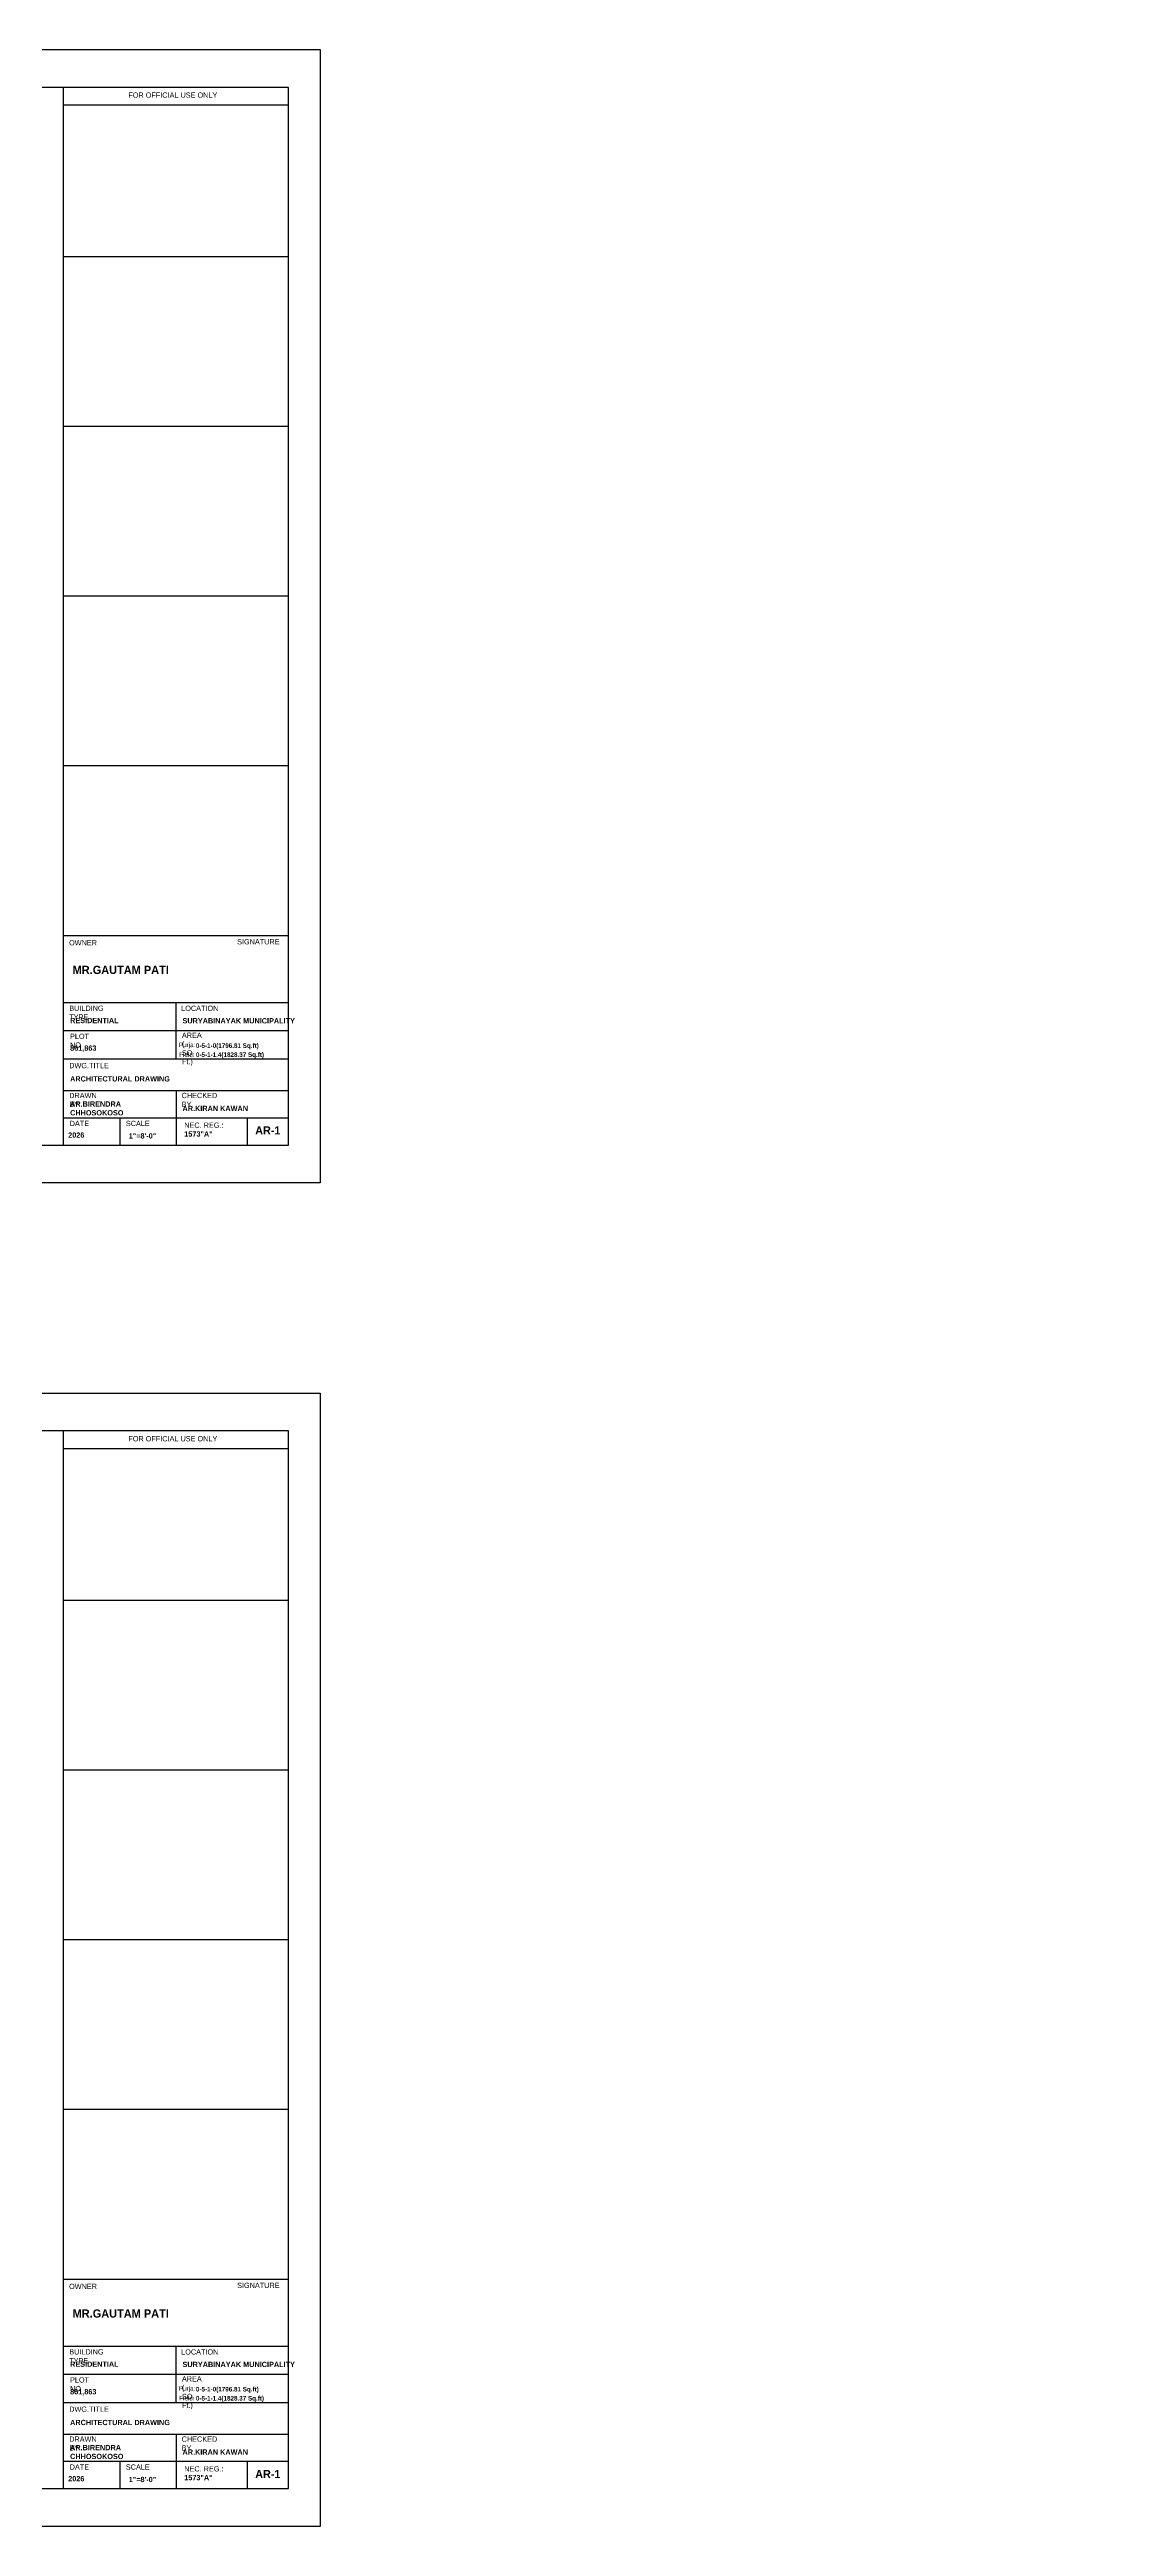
# Model space of a CAD drawing. Header units: inches. Extents: x -71 to 2682309, y -3332 to 801571.
# Drawn here: x 2658062 to 2660146, y 796675 to 801571 of the extents above; entities that cross this region are included whole.
import ezdxf

# ---------------------------------------------------------------- set-up
doc = ezdxf.new("R2010")
doc.units = ezdxf.units.IN
doc.header["$MEASUREMENT"] = 0
doc.header["$PDMODE"] = 99
doc.layers.add('ASHADE', color=253, linetype='Continuous')
doc.layers.add('lettring', color=7, linetype='Continuous')
for name, color, linetype, lineweight in [('BORDER', 5, 'Continuous', 60), ('Hatch', 254, 'Continuous', 9), ('Text', 7, 'Continuous', 20)]:
    doc.layers.add(name, color=color, linetype=linetype, lineweight=lineweight)
doc.styles.add('ARIAL', font='GOTHIC.TTF')
doc.styles.add('DIM 8', font='arial.ttf', dxfattribs={"height": 8})
doc.styles.add('m4', font='', dxfattribs={"height": 9})
doc.styles.get('m4').set_extended_font_data('Revel Light')
doc.dimstyles.new('Copy of DIM 8', dxfattribs={"dimtxt": 8, "dimasz": 1, "dimexe": 6, "dimexo": 18, "dimgap": 1.6875, "dimtad": 1, "dimdec": 0, "dimzin": 3, "dimdsep": 46, "dimlunit": 4, "dimtxsty": 'DIM 8', "dimblk": 'dot 2', "dimcen": 0.09375, "dimse1": 1, "dimse2": 1, "dimclrd": 1, "dimclre": 1, "dimclrt": 256, "dimadec": 0, "dimazin": 0, "dimtfac": 0.75, "dimtdec": 0, "dimtix": 1, "dimtmove": 1, "dimatfit": 3, "dimldrblk": 'DOT', "dimfxl": 1, "dimtolj": 1, "dimtzin": 0, "dimlwd": 9, "dimlwe": 9, "dimarcsym": 0})

# ---------------------------------------------------------------- blocks, each defined once
blk = doc.blocks.new('dot1')
at = {"layer": 'Hatch'}
h = blk.add_hatch(color=256, dxfattribs=at)
edge = h.paths.add_edge_path()
edge.add_arc((0, 0), 1, 0, 360)
for p, q in [((3, 0), (-3, 0)), ((0, 3), (0, -3))]:
    blk.add_line(p, q, dxfattribs=at)
blk.add_circle((0, 0), 1, dxfattribs=at)
blk = doc.blocks.new('dot 2')
at = {"layer": 'Hatch', "xscale": 0.5, "yscale": 0.5, "zscale": 0.5}
blk.add_blockref('dot1', (0, 0), dxfattribs=at)
blk = doc.blocks.new('*D1207')
at = {"layer": 'Defpoints', "color": 0, "transparency": 16777216}
for p in [(0, 797733.4), (0, 797733.4), (2670031.4, 797619.4)]:
    blk.add_point(p, dxfattribs=at)
at = {"layer": 'lettring', "color": 1, "lineweight": 9, "transparency": 16777216}
blk.add_line((0, 797620.4), (0, 797732.4), dxfattribs=at)
for p, rotation in [((0, 797733.4), 90), ((0, 797619.4), 270)]:
    blk.add_blockref('dot 2', p, dxfattribs=dict(at, rotation=rotation))
at = {"layer": 'lettring', "transparency": 16777216, "insert": (-5.8, 797676.4), "char_height": 8, "attachment_point": 5, "rotation": 90, "style": 'DIM 8'}
blk.add_mtext('\\A1;9\'-6"', dxfattribs=at)
blk = doc.blocks.new('_Dot')
at = {"color": 0, "linetype": 'ByBlock', "lineweight": -2}
blk.add_line((-0.5, 0), (-1, 0), dxfattribs=at)
at = {"color": 0, "linetype": 'ByBlock', "const_width": 0.5}
blk.add_lwpolyline([(-0.25, 0, 1), (0.25, 0, 1)], format="xyb", close=True, dxfattribs=at)
blk = doc.blocks.new('*D1208')
at = {"layer": 'Defpoints', "color": 0, "transparency": 16777216}
for p in [(0, 797847.4), (2670031.4, 797847.4), (0, 797733.4)]:
    blk.add_point(p, dxfattribs=at)
at = {"layer": 'lettring', "color": 1, "lineweight": 9, "transparency": 16777216}
blk.add_line((0, 797734.4), (0, 797846.4), dxfattribs=at)
for p, rotation in [((0, 797847.4), 90), ((0, 797733.4), 270)]:
    blk.add_blockref('dot 2', p, dxfattribs=dict(at, rotation=rotation))
at = {"layer": 'lettring', "transparency": 16777216, "insert": (-5.8, 797790.4), "char_height": 8, "attachment_point": 5, "rotation": 90, "style": 'DIM 8'}
blk.add_mtext('\\A1;9\'-6"', dxfattribs=at)

msp = doc.modelspace()

# ---------------------------------------------------------------- linework, layer by layer
at = {"layer": 'BORDER', "lineweight": 30}
for p, q in [((2658089.4, 799405.3), (2658089.4, 801496)), ((2658534, 799405.3), (2658534, 801496)), ((2658089.4, 801461.4), (2658534, 801461.4)), ((2658534, 801160.7), (2658089.4, 801160.7)), ((2658534, 800825.5), (2658089.4, 800825.5)), ((2658534, 800490.2), (2658089.4, 800490.2)), ((2658534, 800155), (2658089.4, 800155)), ((2658089.4, 799819.7), (2658534, 799819.7)), ((2658089.4, 799687), (2658534, 799687)), ((2658311.7, 799575.8), (2658311.7, 799687)), ((2658089.4, 799631.4), (2658534, 799631.4)), ((2658089.4, 799575.8), (2658534, 799575.8)), ((2658089.4, 799513.3), (2658534, 799513.3)), ((2658311.7, 799513.3), (2658311.7, 799405.3)), ((2658089.4, 799459.3), (2658534, 799459.3)), ((2658200.6, 799459.3), (2658200.6, 799405.3)), ((2658452.2, 799459.3), (2658452.2, 799405.3)), ((2658089.4, 796749.3), (2658089.4, 798840)), ((2658534, 796749.3), (2658534, 798840)), ((2658089.4, 798805.4), (2658534, 798805.4)), ((2658534, 798504.7), (2658089.4, 798504.7)), ((2658534, 798169.5), (2658089.4, 798169.5)), ((2658534, 797834.2), (2658089.4, 797834.2)), ((2658534, 797499), (2658089.4, 797499)), ((2658089.4, 797163.7), (2658534, 797163.7)), ((2658089.4, 797031), (2658534, 797031)), ((2658311.7, 796919.8), (2658311.7, 797031)), ((2658089.4, 796975.4), (2658534, 796975.4)), ((2658089.4, 796919.8), (2658534, 796919.8)), ((2658089.4, 796857.3), (2658534, 796857.3)), ((2658311.7, 796857.3), (2658311.7, 796749.3)), ((2658089.4, 796803.3), (2658534, 796803.3)), ((2658200.6, 796803.3), (2658200.6, 796749.3)), ((2658452.2, 796803.3), (2658452.2, 796749.3))]:
    msp.add_line(p, q, dxfattribs=at)
for points in [[(2658534, 801496), (2656997.9, 801496), (2655557.4, 801496), (2655557.4, 800447.6), (2655557.4, 799405.3), (2656997.9, 799405.3), (2658534, 799405.3)], [(2658534, 798840), (2656997.9, 798840), (2655557.4, 798840), (2655557.4, 797791.6), (2655557.4, 796749.3), (2656997.9, 796749.3), (2658534, 796749.3)]]:
    msp.add_lwpolyline(points, dxfattribs=at)
at = {"layer": 'Defpoints'}
for points in [[(2655428.8, 801570.8), (2658596.8, 801570.8), (2658596.8, 799330.5), (2655428.8, 799330.5)], [(2655428.8, 798914.8), (2658596.8, 798914.8), (2658596.8, 796674.5), (2655428.8, 796674.5)]]:
    msp.add_lwpolyline(points, close=True, dxfattribs=at)

# ---------------------------------------------------------------- texts
at = {"layer": 'ASHADE', "style": 'ARIAL'}
for p in [(2658217.4, 801475.5), (2658217.4, 798819.5)]:
    msp.add_text('FOR OFFICIAL USE ONLY', height=10.419, dxfattribs=at).set_placement(p)
at = {"layer": 'ASHADE', "char_height": 10.419, "attachment_point": 1, "style": 'ARIAL'}
for s, insert, width in [('{\\fCentury Gothic|b0|i0|c0|p34;\\W1;OWNER}', (2658100.2, 799810.3), 0.997), ('{\\fCentury Gothic|b0|i0|c0|p34;\\W1;SIGNATURE}', (2658432.5, 799812.3), 0.997), ('{\\fCentury Gothic|b0|i0|c0|p34;\\W1;BUILDING TYPE}', (2658100.5, 799680.9), 0.997), ('{\\fCentury Gothic|b0|i0|c0|p34;\\W1;LOCATION}', (2658321.9, 799680.8), 0.997), ('{\\fCentury Gothic|b0|i0|c0|p34;\\W1;PLOT NO}', (2658102.1, 799625.5), 0.997), ('{\\fCentury Gothic|b0|i0|c0|p34;\\W1;AREA ( SQ. Ft.) }', (2658323.3, 799627.5), 0.997), ('{\\fCentury Gothic|b0|i0|c0|p34;\\W1;DWG.TITLE}', (2658100.5, 799567.6), 0.997), ('{\\fCentury Gothic|b0|i0|c0|p34;\\W1;DRAWN BY}', (2658100.5, 799508.4), 0.997), ('{\\fCentury Gothic|b0|i0|c0|p34;\\W1;CHECKED BY}', (2658322.8, 799508.4), 0.997), ('{\\fCentury Gothic|b0|i0|c0|p34;\\W1;DATE}', (2658101.4, 799453.2), 0.997), ('{\\fCentury Gothic|b0|i0|c0|p34;SCALE}', (2658212.5, 799453.2), 73.397), ('{\\fCentury Gothic|b0|i0|c0|p34;NEC. REG.:\\P\\fStylus BT|b1|i0|c0|p34;1573"A"}', (2658328, 799449.7), 119.942), ('{\\fCentury Gothic|b0|i0|c0|p34;\\W1;SIGNATURE}', (2658432.5, 797156.3), 0.997), ('{\\fCentury Gothic|b0|i0|c0|p34;\\W1;OWNER}', (2658100.2, 797154.3), 0.997), ('{\\fCentury Gothic|b0|i0|c0|p34;\\W1;BUILDING TYPE}', (2658100.5, 797024.9), 0.997), ('{\\fCentury Gothic|b0|i0|c0|p34;\\W1;LOCATION}', (2658321.9, 797024.8), 0.997), ('{\\fCentury Gothic|b0|i0|c0|p34;\\W1;PLOT NO}', (2658102.1, 796969.5), 0.997), ('{\\fCentury Gothic|b0|i0|c0|p34;\\W1;AREA ( SQ. Ft.) }', (2658323.3, 796971.5), 0.997), ('{\\fCentury Gothic|b0|i0|c0|p34;\\W1;DWG.TITLE}', (2658100.5, 796911.6), 0.997), ('{\\fCentury Gothic|b0|i0|c0|p34;\\W1;DRAWN BY}', (2658100.5, 796852.4), 0.997), ('{\\fCentury Gothic|b0|i0|c0|p34;\\W1;CHECKED BY}', (2658322.8, 796852.4), 0.997), ('{\\fCentury Gothic|b0|i0|c0|p34;\\W1;DATE}', (2658101.4, 796797.2), 0.997), ('{\\fCentury Gothic|b0|i0|c0|p34;SCALE}', (2658212.5, 796797.2), 73.397), ('{\\fCentury Gothic|b0|i0|c0|p34;NEC. REG.:\\P\\fStylus BT|b1|i0|c0|p34;1573"A"}', (2658328, 796793.7), 119.942)]:
    msp.add_mtext(s, dxfattribs=dict(at, insert=insert, width=width))
at = {"layer": 'Text', "attachment_point": 4}
for s, insert, char_height, width, style in [('{\\fStylus BT|b1|i0|c0|p34;\\H1.4x;MR.GAUTAM PATI }', (2658107.2, 799751.4), 11.577, 321.934, 'm4'), ('{\\fStylus BT|b1|i0|c0|p34;RESIDENTIAL\\fCentury Gothic|b1|i0|c0|p34;\\H0.8x; }', (2658102.2, 799651.3), 10.419, 186.532, 'ARIAL'), ('{\\fStylus BT|b1|i0|c0|p34;SURYABINAYAK MUNICIPALITY}', (2658324.5, 799650.8), 10.419, 260.901, 'ARIAL'), ('{\\fCentury Gothic|b0|i0|c0|p34;\\W1;Purja:}', (2658317.4, 799601.9), 9, 186.532, 'ARIAL'), ('{\\fStylus BT|b1|i0|c0|p34;0-5-1-0(1796.81 Sq.ft)}', (2658351, 799600.5), 9, 186.532, 'ARIAL'), ('{\\fStylus BT|b1|i0|c0|p34;861,863}', (2658102.2, 799595.7), 10.419, 186.532, 'ARIAL'), ('{\\fCentury Gothic|b0|i0|c0|p34;\\W1;Field:}', (2658318, 799584), 9, 186.532, 'ARIAL'), ('{\\fStylus BT|b1|i0|c0|p34;0-5-1-1.4(1828.37 Sq.ft)}', (2658351, 799582.6), 9, 186.532, 'ARIAL'), ('{\\fStylus BT|b1|i0|c0|p34;ARCHITECTURAL DRAWING}', (2658102.2, 799536), 10.419, 431.787, 'ARIAL'), ('\\A1;{\\fStylus BT|b1|i0|c0|p34;AR.BIRENDRA CHHOSOKOSO}', (2658102.2, 799477.6), 10.419, 186.532, 'ARIAL'), ('\\A1;{\\fStylus BT|b1|i0|c0|p34;AR.KIRAN KAWAN}', (2658324.5, 799477.6), 10.419, 186.532, 'ARIAL'), ('{\\fStylus BT|b1|i0|c0|p34;2026}', (2658098.4, 799424.9), 10.419, 186.532, 'ARIAL'), ('{\\fStylus BT|b1|i0|c0|p34;1"=8\'-0"}', (2658218.2, 799423.3), 10.419, 186.532, 'ARIAL'), ('{\\fStylus BT|b1|i0|c0|p34;\\H1.4x;MR.GAUTAM PATI }', (2658107.2, 797095.4), 11.577, 321.934, 'm4'), ('{\\fStylus BT|b1|i0|c0|p34;RESIDENTIAL\\fCentury Gothic|b1|i0|c0|p34;\\H0.8x; }', (2658102.2, 796995.3), 10.419, 186.532, 'ARIAL'), ('{\\fStylus BT|b1|i0|c0|p34;SURYABINAYAK MUNICIPALITY}', (2658324.5, 796994.8), 10.419, 260.901, 'ARIAL'), ('{\\fStylus BT|b1|i0|c0|p34;861,863}', (2658102.2, 796939.7), 10.419, 186.532, 'ARIAL'), ('{\\fCentury Gothic|b0|i0|c0|p34;\\W1;Purja:}', (2658317.4, 796945.9), 9, 186.532, 'ARIAL'), ('{\\fCentury Gothic|b0|i0|c0|p34;\\W1;Field:}', (2658318, 796928), 9, 186.532, 'ARIAL'), ('{\\fStylus BT|b1|i0|c0|p34;0-5-1-0(1796.81 Sq.ft)}', (2658351, 796944.5), 9, 186.532, 'ARIAL'), ('{\\fStylus BT|b1|i0|c0|p34;0-5-1-1.4(1828.37 Sq.ft)}', (2658351, 796926.6), 9, 186.532, 'ARIAL'), ('{\\fStylus BT|b1|i0|c0|p34;ARCHITECTURAL DRAWING}', (2658102.2, 796880), 10.419, 431.787, 'ARIAL'), ('\\A1;{\\fStylus BT|b1|i0|c0|p34;AR.BIRENDRA CHHOSOKOSO}', (2658102.2, 796821.6), 10.419, 186.532, 'ARIAL'), ('\\A1;{\\fStylus BT|b1|i0|c0|p34;AR.KIRAN KAWAN}', (2658324.5, 796821.6), 10.419, 186.532, 'ARIAL'), ('{\\fStylus BT|b1|i0|c0|p34;2026}', (2658098.4, 796768.9), 10.419, 186.532, 'ARIAL'), ('{\\fStylus BT|b1|i0|c0|p34;1"=8\'-0"}', (2658218.2, 796767.3), 10.419, 186.532, 'ARIAL')]:
    msp.add_mtext(s, dxfattribs=dict(at, insert=insert, char_height=char_height, width=width, style=style))
at = {"layer": 'Text', "char_height": 15.952, "attachment_point": 4, "style": 'ARIAL'}
for insert in [(2658468.3, 799434.2), (2658468.3, 796778.2)]:
    msp.add_mtext('\\A1;\\pi-0.00207;{\\fStylus BT|b1|i0|c0|p34;AR-1}', dxfattribs=dict(at, insert=insert))

# ---------------------------------------------------------------- dimensions: what is measured, and where the dimension line sits
at = {"layer": 'lettring'}
for base, p1, p2, picture, middle in [((0, 797847.4), (0, 797733.4), (2670031.4, 797847.4), '*D1208', (-5.8, 797790.4)), ((0, 797733.4), (2670031.4, 797619.4), (0, 797733.4), '*D1207', (-5.8, 797676.4))]:
    dim = msp.add_linear_dim(base=base, p1=p1, p2=p2, angle=90, dimstyle='Copy of DIM 8', dxfattribs=at)
    dim.commit()
    dim.dimension.update_dxf_attribs({"geometry": picture, "text_midpoint": middle})

doc.saveas('drawing.dxf')
